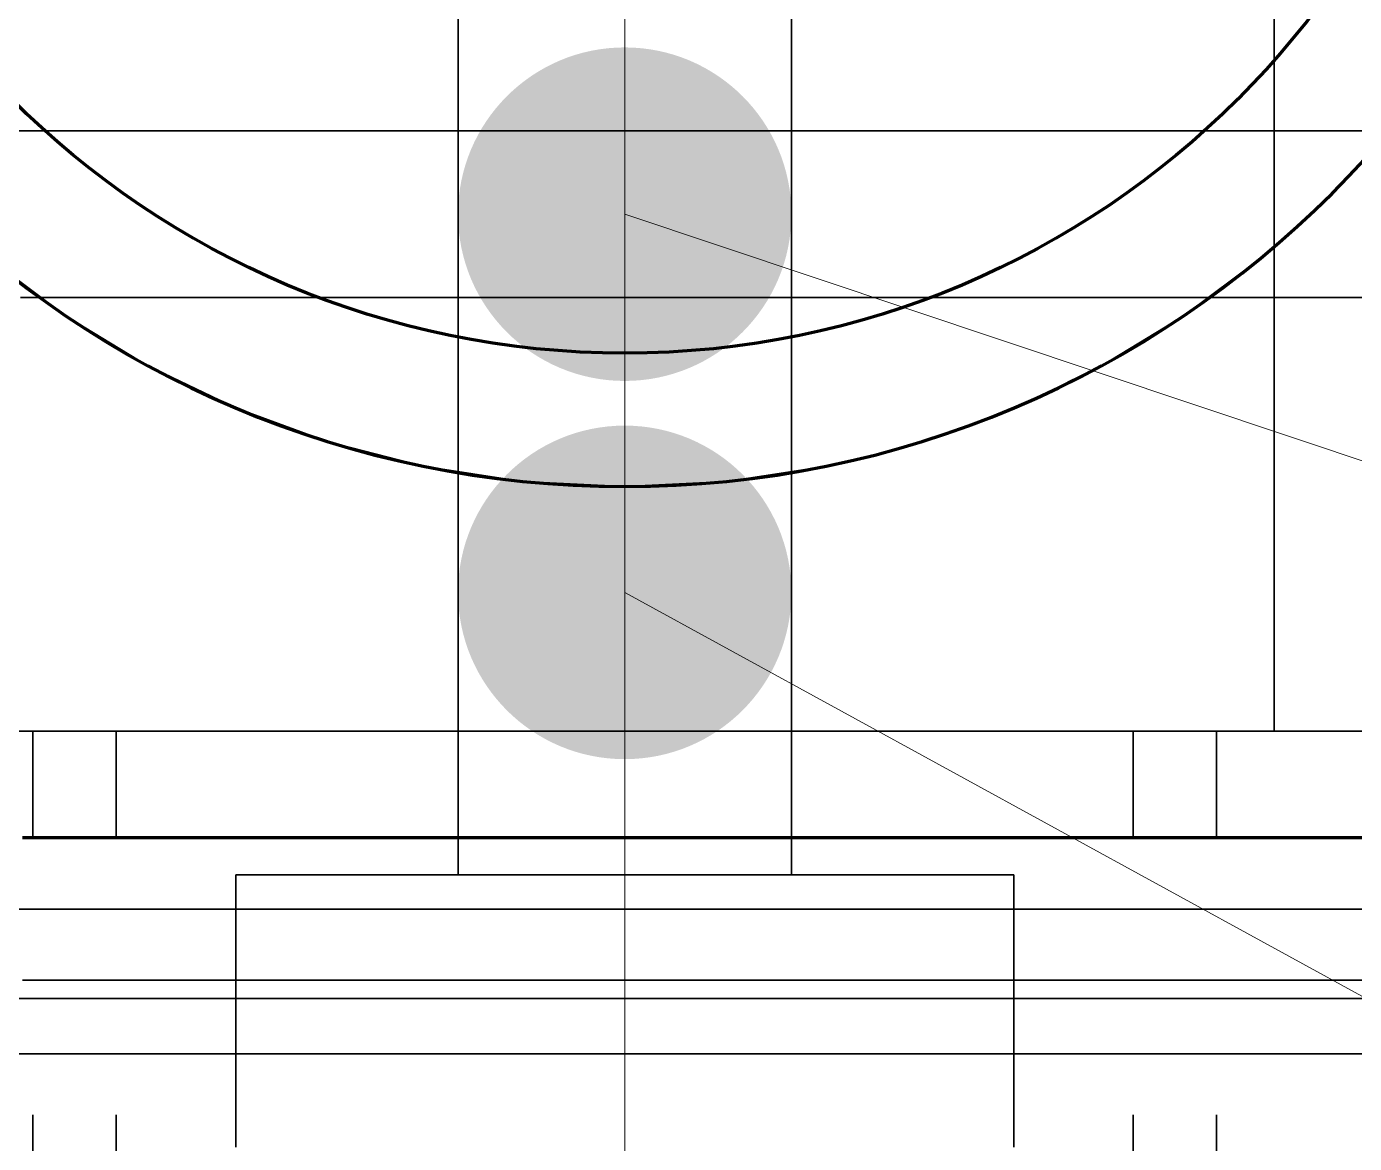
# Model space of a CAD drawing. Header units: millimetres. Extents: x 0 to 2208, y 0 to 420.
# Drawn here: x 104.085 to 108.864, y 229.835 to 233.854 of the extents above; entities that cross this region are included whole.
import ezdxf

# ---------------------------------------------------------------- set-up
doc = ezdxf.new("R2010")
doc.units = ezdxf.units.MM
doc.linetypes.add('IRAM-E-TRAZOS', pattern=[5, 4, -1])
doc.linetypes.add('IRAM-F-TRAZO-PUNTO', pattern=[20, 15, -2, 1, -2])
for name, color, linetype, lineweight in [('01-VISIBLE', 7, 'CONTINUOUS', 70), ('02-OCULTA', 4, 'IRAM-E-TRAZOS', 35), ('03-EJE', 1, 'IRAM-F-TRAZO-PUNTO', 18), ('08-FINA', 5, 'CONTINUOUS', 18)]:
    doc.layers.add(name, color=color, linetype=linetype, lineweight=lineweight)

msp = doc.modelspace()

# ---------------------------------------------------------------- hatches: boundary and pattern name
at = {"layer": '08-FINA'}
h = msp.add_hatch(color=7, dxfattribs=at)
h.dxf.hatch_style = 1
edge = h.paths.add_edge_path()
edge.add_arc((106.238, 233.1785), 0.6, 0, 360)
h = msp.add_hatch(color=7, dxfattribs=at)
h.dxf.hatch_style = 1
edge = h.paths.add_edge_path()
edge.add_arc((106.238, 231.8178), 0.6, 0, 360)

# ---------------------------------------------------------------- linework, layer by layer
at = {"layer": '01-VISIBLE'}
msp.add_lwpolyline([(108.9098, 230.9345), (108.809, 230.9345), (108.7081, 230.9345), (108.6073, 230.9345), (108.5065, 230.9345), (108.4057, 230.9345), (108.3048, 230.9345), (108.204, 230.9345), (108.1032, 230.9345), (108.0024, 230.9345), (107.9016, 230.9345), (107.8007, 230.9345), (107.6999, 230.9345), (107.5991, 230.9345), (107.4983, 230.9345), (107.3975, 230.9345), (107.2966, 230.9345), (107.1958, 230.9345), (107.095, 230.9345), (106.9942, 230.9345), (106.8933, 230.9345), (106.7925, 230.9345), (106.6917, 230.9345), (106.5909, 230.9345), (106.4901, 230.9345), (106.3892, 230.9345), (106.2884, 230.9345), (106.1876, 230.9345), (106.0868, 230.9345), (105.9859, 230.9345), (105.8851, 230.9345), (105.7843, 230.9345), (105.6835, 230.9345), (105.5827, 230.9345), (105.4818, 230.9345), (105.381, 230.9345), (105.2802, 230.9345), (105.1794, 230.9345), (105.0785, 230.9345), (104.9777, 230.9345), (104.8769, 230.9345), (104.7761, 230.9345), (104.6753, 230.9345), (104.5744, 230.9345), (104.4736, 230.9345), (104.3728, 230.9345), (104.272, 230.9345), (104.1712, 230.9345), (104.0703, 230.9345)], dxfattribs=at)
msp.add_circle((106.238, 235.7985), 3.12, dxfattribs=at)
for start, end in [(90, -90), (-90, 90)]:
    msp.add_arc((106.238, 235.7985), 3.6, start, end, dxfattribs=at)
at = {"layer": '02-OCULTA'}
for p, q in [((105.638, 230.802), (105.638, 236.942)), ((106.838, 230.802), (106.838, 236.942)), ((108.5756, 233.4785), (108.5756, 234.2985)), ((108.5756, 231.3185), (108.5756, 233.4785)), ((104.108, 125.9385), (104.108, 231.3185)), ((104.408, 125.9385), (104.408, 231.3185)), ((108.068, 125.9385), (108.068, 231.3185)), ((108.368, 125.9385), (108.368, 231.3185)), ((104.838, 229.822), (104.838, 230.802)), ((107.638, 229.822), (107.638, 230.802))]:
    msp.add_line(p, q, dxfattribs=at)
for points in [[(103.9858, 233.4785), (104.0859, 233.4785), (104.186, 233.4785), (104.2861, 233.4785), (104.3862, 233.4785), (104.4863, 233.4785), (104.5864, 233.4785), (104.6865, 233.4785), (104.7866, 233.4785), (104.8867, 233.4785), (104.9868, 233.4785), (105.0869, 233.4785), (105.187, 233.4785), (105.2871, 233.4785), (105.3872, 233.4785), (105.4873, 233.4785), (105.5874, 233.4785), (105.6875, 233.4785), (105.7876, 233.4785), (105.8877, 233.4785), (105.9878, 233.4785), (106.0879, 233.4785), (106.188, 233.4785), (106.288, 233.4785), (106.3881, 233.4785), (106.4882, 233.4785), (106.5883, 233.4785), (106.6884, 233.4785), (106.7885, 233.4785), (106.8886, 233.4785), (106.9887, 233.4785), (107.0888, 233.4785), (107.1889, 233.4785), (107.289, 233.4785), (107.3891, 233.4785), (107.4892, 233.4785), (107.5893, 233.4785), (107.6894, 233.4785), (107.7895, 233.4785), (107.8896, 233.4785), (107.9897, 233.4785), (108.0898, 233.4785), (108.1899, 233.4785), (108.29, 233.4785), (108.3901, 233.4785), (108.4902, 233.4785), (108.5903, 233.4785), (108.6904, 233.4785), (108.7905, 233.4785), (108.8906, 233.4785)], [(108.5756, 233.4785), (108.474, 233.4785), (108.3723, 233.4785), (108.2707, 233.4785), (108.1691, 233.4785), (108.0674, 233.4785), (107.9658, 233.4785), (107.8642, 233.4785), (107.7625, 233.4785), (107.6609, 233.4785), (107.5593, 233.4785), (107.4576, 233.4785), (107.356, 233.4785), (107.2543, 233.4785), (107.1527, 233.4785), (107.0511, 233.4785), (106.9494, 233.4785), (106.8478, 233.4785), (106.7462, 233.4785), (106.6445, 233.4785), (106.5429, 233.4785), (106.4413, 233.4785), (106.3396, 233.4785), (106.238, 233.4785), (106.1364, 233.4785), (106.0347, 233.4785), (105.9331, 233.4785), (105.8315, 233.4785), (105.7298, 233.4785), (105.6282, 233.4785), (105.5266, 233.4785), (105.4249, 233.4785), (105.3233, 233.4785), (105.2217, 233.4785), (105.12, 233.4785), (105.0184, 233.4785), (104.9167, 233.4785), (104.8151, 233.4785), (104.7135, 233.4785), (104.6118, 233.4785), (104.5102, 233.4785), (104.4086, 233.4785), (104.3069, 233.4785), (104.2053, 233.4785), (104.1037, 233.4785), (104.002, 233.4785)], [(104.002, 233.4785), (104.1037, 233.4785), (104.2053, 233.4785), (104.3069, 233.4785), (104.4086, 233.4785), (104.5102, 233.4785), (104.6118, 233.4785), (104.7135, 233.4785), (104.8151, 233.4785), (104.9167, 233.4785), (105.0184, 233.4785), (105.12, 233.4785), (105.2217, 233.4785), (105.3233, 233.4785), (105.4249, 233.4785), (105.5266, 233.4785), (105.6282, 233.4785), (105.7298, 233.4785), (105.8315, 233.4785), (105.9331, 233.4785), (106.0347, 233.4785), (106.1364, 233.4785), (106.238, 233.4785), (106.3396, 233.4785), (106.4413, 233.4785), (106.5429, 233.4785), (106.6445, 233.4785), (106.7462, 233.4785), (106.8478, 233.4785), (106.9494, 233.4785), (107.0511, 233.4785), (107.1527, 233.4785), (107.2543, 233.4785), (107.356, 233.4785), (107.4576, 233.4785), (107.5593, 233.4785), (107.6609, 233.4785), (107.7625, 233.4785), (107.8642, 233.4785), (107.9658, 233.4785), (108.0674, 233.4785), (108.1691, 233.4785), (108.2707, 233.4785), (108.3723, 233.4785), (108.474, 233.4785), (108.5756, 233.4785)], [(108.5756, 233.4785), (108.474, 233.4785), (108.3723, 233.4785), (108.2707, 233.4785), (108.1691, 233.4785), (108.0674, 233.4785), (107.9658, 233.4785), (107.8642, 233.4785), (107.7625, 233.4785), (107.6609, 233.4785), (107.5593, 233.4785), (107.4576, 233.4785), (107.356, 233.4785), (107.2543, 233.4785), (107.1527, 233.4785), (107.0511, 233.4785), (106.9494, 233.4785), (106.8478, 233.4785), (106.7462, 233.4785), (106.6445, 233.4785), (106.5429, 233.4785), (106.4413, 233.4785), (106.3396, 233.4785), (106.238, 233.4785), (106.1364, 233.4785), (106.0347, 233.4785), (105.9331, 233.4785), (105.8315, 233.4785), (105.7298, 233.4785), (105.6282, 233.4785), (105.5266, 233.4785), (105.4249, 233.4785), (105.3233, 233.4785), (105.2217, 233.4785), (105.12, 233.4785), (105.0184, 233.4785), (104.9167, 233.4785), (104.8151, 233.4785), (104.7135, 233.4785), (104.6118, 233.4785), (104.5102, 233.4785), (104.4086, 233.4785), (104.3069, 233.4785), (104.2053, 233.4785), (104.1037, 233.4785), (104.002, 233.4785)], [(104.002, 233.4785), (104.1037, 233.4785), (104.2053, 233.4785), (104.3069, 233.4785), (104.4086, 233.4785), (104.5102, 233.4785), (104.6118, 233.4785), (104.7135, 233.4785), (104.8151, 233.4785), (104.9167, 233.4785), (105.0184, 233.4785), (105.12, 233.4785), (105.2217, 233.4785), (105.3233, 233.4785), (105.4249, 233.4785), (105.5266, 233.4785), (105.6282, 233.4785), (105.7298, 233.4785), (105.8315, 233.4785), (105.9331, 233.4785), (106.0347, 233.4785), (106.1364, 233.4785), (106.238, 233.4785), (106.3396, 233.4785), (106.4413, 233.4785), (106.5429, 233.4785), (106.6445, 233.4785), (106.7462, 233.4785), (106.8478, 233.4785), (106.9494, 233.4785), (107.0511, 233.4785), (107.1527, 233.4785), (107.2543, 233.4785), (107.356, 233.4785), (107.4576, 233.4785), (107.5593, 233.4785), (107.6609, 233.4785), (107.7625, 233.4785), (107.8642, 233.4785), (107.9658, 233.4785), (108.0674, 233.4785), (108.1691, 233.4785), (108.2707, 233.4785), (108.3723, 233.4785), (108.474, 233.4785), (108.5756, 233.4785)], [(108.8729, 233.4785), (108.7716, 233.4785), (108.6702, 233.4785), (108.5689, 233.4785), (108.4675, 233.4785), (108.3662, 233.4785), (108.2649, 233.4785), (108.1635, 233.4785), (108.0622, 233.4785), (107.9608, 233.4785), (107.8595, 233.4785), (107.7581, 233.4785), (107.6568, 233.4785), (107.5555, 233.4785), (107.4541, 233.4785), (107.3528, 233.4785), (107.2514, 233.4785), (107.1501, 233.4785), (107.0487, 233.4785), (106.9474, 233.4785), (106.8461, 233.4785), (106.7447, 233.4785), (106.6434, 233.4785), (106.542, 233.4785), (106.4407, 233.4785), (106.3393, 233.4785), (106.238, 233.4785), (106.1367, 233.4785), (106.0353, 233.4785), (105.934, 233.4785), (105.8326, 233.4785), (105.7313, 233.4785), (105.6299, 233.4785), (105.5286, 233.4785), (105.4273, 233.4785), (105.3259, 233.4785), (105.2246, 233.4785), (105.1232, 233.4785), (105.0219, 233.4785), (104.9205, 233.4785), (104.8192, 233.4785), (104.7179, 233.4785), (104.6165, 233.4785), (104.5152, 233.4785), (104.4138, 233.4785), (104.3125, 233.4785), (104.2111, 233.4785), (104.1098, 233.4785), (104.0085, 233.4785)], [(104.0085, 233.4785), (104.1098, 233.4785), (104.2111, 233.4785), (104.3125, 233.4785), (104.4138, 233.4785), (104.5152, 233.4785), (104.6165, 233.4785), (104.7179, 233.4785), (104.8192, 233.4785), (104.9205, 233.4785), (105.0219, 233.4785), (105.1232, 233.4785), (105.2246, 233.4785), (105.3259, 233.4785), (105.4273, 233.4785), (105.5286, 233.4785), (105.6299, 233.4785), (105.7313, 233.4785), (105.8326, 233.4785), (105.934, 233.4785), (106.0353, 233.4785), (106.1367, 233.4785), (106.238, 233.4785), (106.3393, 233.4785), (106.4407, 233.4785), (106.542, 233.4785), (106.6434, 233.4785), (106.7447, 233.4785), (106.8461, 233.4785), (106.9474, 233.4785), (107.0487, 233.4785), (107.1501, 233.4785), (107.2514, 233.4785), (107.3528, 233.4785), (107.4541, 233.4785), (107.5555, 233.4785), (107.6568, 233.4785), (107.7581, 233.4785), (107.8595, 233.4785), (107.9608, 233.4785), (108.0622, 233.4785), (108.1635, 233.4785), (108.2649, 233.4785), (108.3662, 233.4785), (108.4675, 233.4785), (108.5689, 233.4785), (108.6702, 233.4785), (108.7716, 233.4785), (108.8729, 233.4785)], [(108.958, 233.4785), (108.8573, 233.4785), (108.7565, 233.4785), (108.6558, 233.4785), (108.555, 233.4785), (108.4543, 233.4785), (108.3536, 233.4785), (108.2528, 233.4785), (108.1521, 233.4785), (108.0513, 233.4785), (107.9506, 233.4785), (107.8499, 233.4785), (107.7491, 233.4785), (107.6484, 233.4785), (107.5476, 233.4785), (107.4469, 233.4785), (107.3461, 233.4785), (107.2454, 233.4785), (107.1447, 233.4785), (107.0439, 233.4785), (106.9432, 233.4785), (106.8424, 233.4785), (106.7417, 233.4785), (106.641, 233.4785), (106.5402, 233.4785), (106.4395, 233.4785), (106.3387, 233.4785), (106.238, 233.4785), (106.1373, 233.4785), (106.0365, 233.4785), (105.9358, 233.4785), (105.835, 233.4785), (105.7343, 233.4785), (105.6336, 233.4785), (105.5328, 233.4785), (105.4321, 233.4785), (105.3313, 233.4785), (105.2306, 233.4785), (105.1299, 233.4785), (105.0291, 233.4785), (104.9284, 233.4785), (104.8276, 233.4785), (104.7269, 233.4785), (104.6261, 233.4785), (104.5254, 233.4785), (104.4247, 233.4785), (104.3239, 233.4785), (104.2232, 233.4785), (104.1224, 233.4785), (104.0217, 233.4785)], [(104.0217, 233.4785), (104.1224, 233.4785), (104.2232, 233.4785), (104.3239, 233.4785), (104.4247, 233.4785), (104.5254, 233.4785), (104.6261, 233.4785), (104.7269, 233.4785), (104.8276, 233.4785), (104.9284, 233.4785), (105.0291, 233.4785), (105.1299, 233.4785), (105.2306, 233.4785), (105.3313, 233.4785), (105.4321, 233.4785), (105.5328, 233.4785), (105.6336, 233.4785), (105.7343, 233.4785), (105.835, 233.4785), (105.9358, 233.4785), (106.0365, 233.4785), (106.1373, 233.4785), (106.238, 233.4785), (106.3387, 233.4785), (106.4395, 233.4785), (106.5402, 233.4785), (106.641, 233.4785), (106.7417, 233.4785), (106.8424, 233.4785), (106.9432, 233.4785), (107.0439, 233.4785), (107.1447, 233.4785), (107.2454, 233.4785), (107.3461, 233.4785), (107.4469, 233.4785), (107.5476, 233.4785), (107.6484, 233.4785), (107.7491, 233.4785), (107.8499, 233.4785), (107.9506, 233.4785), (108.0513, 233.4785), (108.1521, 233.4785), (108.2528, 233.4785), (108.3536, 233.4785), (108.4543, 233.4785), (108.555, 233.4785), (108.6558, 233.4785), (108.7565, 233.4785), (108.8573, 233.4785), (108.958, 233.4785)], [(108.918, 233.4785), (108.8169, 233.4785), (108.7157, 233.4785), (108.6146, 233.4785), (108.5135, 233.4785), (108.4123, 233.4785), (108.3112, 233.4785), (108.2101, 233.4785), (108.1089, 233.4785), (108.0078, 233.4785), (107.9067, 233.4785), (107.8055, 233.4785), (107.7044, 233.4785), (107.6033, 233.4785), (107.5022, 233.4785), (107.401, 233.4785), (107.2999, 233.4785), (107.1988, 233.4785), (107.0976, 233.4785), (106.9965, 233.4785), (106.8954, 233.4785), (106.7942, 233.4785), (106.6931, 233.4785), (106.592, 233.4785), (106.4908, 233.4785), (106.3897, 233.4785), (106.2886, 233.4785), (106.1874, 233.4785), (106.0863, 233.4785), (105.9852, 233.4785), (105.884, 233.4785), (105.7829, 233.4785), (105.6818, 233.4785), (105.5806, 233.4785), (105.4795, 233.4785), (105.3784, 233.4785), (105.2772, 233.4785), (105.1761, 233.4785), (105.075, 233.4785), (104.9738, 233.4785), (104.8727, 233.4785), (104.7716, 233.4785), (104.6705, 233.4785), (104.5693, 233.4785), (104.4682, 233.4785), (104.3671, 233.4785), (104.2659, 233.4785), (104.1648, 233.4785), (104.0637, 233.4785)], [(104.0637, 233.4785), (104.1648, 233.4785), (104.2659, 233.4785), (104.3671, 233.4785), (104.4682, 233.4785), (104.5693, 233.4785), (104.6705, 233.4785), (104.7716, 233.4785), (104.8727, 233.4785), (104.9738, 233.4785), (105.075, 233.4785), (105.1761, 233.4785), (105.2772, 233.4785), (105.3784, 233.4785), (105.4795, 233.4785), (105.5806, 233.4785), (105.6818, 233.4785), (105.7829, 233.4785), (105.884, 233.4785), (105.9852, 233.4785), (106.0863, 233.4785), (106.1874, 233.4785), (106.2886, 233.4785), (106.3897, 233.4785), (106.4908, 233.4785), (106.592, 233.4785), (106.6931, 233.4785), (106.7942, 233.4785), (106.8954, 233.4785), (106.9965, 233.4785), (107.0976, 233.4785), (107.1988, 233.4785), (107.2999, 233.4785), (107.401, 233.4785), (107.5022, 233.4785), (107.6033, 233.4785), (107.7044, 233.4785), (107.8055, 233.4785), (107.9067, 233.4785), (108.0078, 233.4785), (108.1089, 233.4785), (108.2101, 233.4785), (108.3112, 233.4785), (108.4123, 233.4785), (108.5135, 233.4785), (108.6146, 233.4785), (108.7157, 233.4785), (108.8169, 233.4785), (108.918, 233.4785)], [(108.9149, 233.4785), (108.8139, 233.4785), (108.7129, 233.4785), (108.6119, 233.4785), (108.5109, 233.4785), (108.4099, 233.4785), (108.3088, 233.4785), (108.2078, 233.4785), (108.1068, 233.4785), (108.0058, 233.4785), (107.9048, 233.4785), (107.8038, 233.4785), (107.7027, 233.4785), (107.6017, 233.4785), (107.5007, 233.4785), (107.3997, 233.4785), (107.2987, 233.4785), (107.1977, 233.4785), (107.0966, 233.4785), (106.9956, 233.4785), (106.8946, 233.4785), (106.7936, 233.4785), (106.6926, 233.4785), (106.5916, 233.4785), (106.4905, 233.4785), (106.3895, 233.4785), (106.2885, 233.4785), (106.1875, 233.4785), (106.0865, 233.4785), (105.9855, 233.4785), (105.8844, 233.4785), (105.7834, 233.4785), (105.6824, 233.4785), (105.5814, 233.4785), (105.4804, 233.4785), (105.3794, 233.4785), (105.2783, 233.4785), (105.1773, 233.4785), (105.0763, 233.4785), (104.9753, 233.4785), (104.8743, 233.4785), (104.7733, 233.4785), (104.6722, 233.4785), (104.5712, 233.4785), (104.4702, 233.4785), (104.3692, 233.4785), (104.2682, 233.4785), (104.1672, 233.4785), (104.0661, 233.4785)], [(104.0661, 233.4785), (104.1672, 233.4785), (104.2682, 233.4785), (104.3692, 233.4785), (104.4702, 233.4785), (104.5712, 233.4785), (104.6722, 233.4785), (104.7733, 233.4785), (104.8743, 233.4785), (104.9753, 233.4785), (105.0763, 233.4785), (105.1773, 233.4785), (105.2783, 233.4785), (105.3794, 233.4785), (105.4804, 233.4785), (105.5814, 233.4785), (105.6824, 233.4785), (105.7834, 233.4785), (105.8844, 233.4785), (105.9855, 233.4785), (106.0865, 233.4785), (106.1875, 233.4785), (106.2885, 233.4785), (106.3895, 233.4785), (106.4905, 233.4785), (106.5916, 233.4785), (106.6926, 233.4785), (106.7936, 233.4785), (106.8946, 233.4785), (106.9956, 233.4785), (107.0966, 233.4785), (107.1977, 233.4785), (107.2987, 233.4785), (107.3997, 233.4785), (107.5007, 233.4785), (107.6017, 233.4785), (107.7027, 233.4785), (107.8038, 233.4785), (107.9048, 233.4785), (108.0058, 233.4785), (108.1068, 233.4785), (108.2078, 233.4785), (108.3088, 233.4785), (108.4099, 233.4785), (108.5109, 233.4785), (108.6119, 233.4785), (108.7129, 233.4785), (108.8139, 233.4785), (108.9149, 233.4785)], [(108.9125, 233.4785), (108.8115, 233.4785), (108.7106, 233.4785), (108.6097, 233.4785), (108.5088, 233.4785), (108.4078, 233.4785), (108.3069, 233.4785), (108.206, 233.4785), (108.1051, 233.4785), (108.0042, 233.4785), (107.9032, 233.4785), (107.8023, 233.4785), (107.7014, 233.4785), (107.6005, 233.4785), (107.4995, 233.4785), (107.3986, 233.4785), (107.2977, 233.4785), (107.1968, 233.4785), (107.0958, 233.4785), (106.9949, 233.4785), (106.894, 233.4785), (106.7931, 233.4785), (106.6922, 233.4785), (106.5912, 233.4785), (106.4903, 233.4785), (106.3894, 233.4785), (106.2885, 233.4785), (106.1875, 233.4785), (106.0866, 233.4785), (105.9857, 233.4785), (105.8848, 233.4785), (105.7838, 233.4785), (105.6829, 233.4785), (105.582, 233.4785), (105.4811, 233.4785), (105.3802, 233.4785), (105.2792, 233.4785), (105.1783, 233.4785), (105.0774, 233.4785), (104.9765, 233.4785), (104.8755, 233.4785), (104.7746, 233.4785), (104.6737, 233.4785), (104.5728, 233.4785), (104.4718, 233.4785), (104.3709, 233.4785), (104.27, 233.4785), (104.1691, 233.4785), (104.0682, 233.4785)], [(104.0682, 233.4785), (104.1691, 233.4785), (104.27, 233.4785), (104.3709, 233.4785), (104.4718, 233.4785), (104.5728, 233.4785), (104.6737, 233.4785), (104.7746, 233.4785), (104.8755, 233.4785), (104.9765, 233.4785), (105.0774, 233.4785), (105.1783, 233.4785), (105.2792, 233.4785), (105.3802, 233.4785), (105.4811, 233.4785), (105.582, 233.4785), (105.6829, 233.4785), (105.7838, 233.4785), (105.8848, 233.4785), (105.9857, 233.4785), (106.0866, 233.4785), (106.1875, 233.4785), (106.2885, 233.4785), (106.3894, 233.4785), (106.4903, 233.4785), (106.5912, 233.4785), (106.6922, 233.4785), (106.7931, 233.4785), (106.894, 233.4785), (106.9949, 233.4785), (107.0958, 233.4785), (107.1968, 233.4785), (107.2977, 233.4785), (107.3986, 233.4785), (107.4995, 233.4785), (107.6005, 233.4785), (107.7014, 233.4785), (107.8023, 233.4785), (107.9032, 233.4785), (108.0042, 233.4785), (108.1051, 233.4785), (108.206, 233.4785), (108.3069, 233.4785), (108.4078, 233.4785), (108.5088, 233.4785), (108.6097, 233.4785), (108.7106, 233.4785), (108.8115, 233.4785), (108.9125, 233.4785)], [(108.9098, 233.4785), (108.809, 233.4785), (108.7081, 233.4785), (108.6073, 233.4785), (108.5065, 233.4785), (108.4057, 233.4785), (108.3048, 233.4785), (108.204, 233.4785), (108.1032, 233.4785), (108.0024, 233.4785), (107.9016, 233.4785), (107.8007, 233.4785), (107.6999, 233.4785), (107.5991, 233.4785), (107.4983, 233.4785), (107.3975, 233.4785), (107.2966, 233.4785), (107.1958, 233.4785), (107.095, 233.4785), (106.9942, 233.4785), (106.8933, 233.4785), (106.7925, 233.4785), (106.6917, 233.4785), (106.5909, 233.4785), (106.4901, 233.4785), (106.3892, 233.4785), (106.2884, 233.4785), (106.1876, 233.4785), (106.0868, 233.4785), (105.9859, 233.4785), (105.8851, 233.4785), (105.7843, 233.4785), (105.6835, 233.4785), (105.5827, 233.4785), (105.4818, 233.4785), (105.381, 233.4785), (105.2802, 233.4785), (105.1794, 233.4785), (105.0785, 233.4785), (104.9777, 233.4785), (104.8769, 233.4785), (104.7761, 233.4785), (104.6753, 233.4785), (104.5744, 233.4785), (104.4736, 233.4785), (104.3728, 233.4785), (104.272, 233.4785), (104.1712, 233.4785), (104.0703, 233.4785)], [(108.918, 232.8785), (108.8169, 232.8785), (108.7157, 232.8785), (108.6146, 232.8785), (108.5135, 232.8785), (108.4123, 232.8785), (108.3112, 232.8785), (108.2101, 232.8785), (108.1089, 232.8785), (108.0078, 232.8785), (107.9067, 232.8785), (107.8055, 232.8785), (107.7044, 232.8785), (107.6033, 232.8785), (107.5022, 232.8785), (107.401, 232.8785), (107.2999, 232.8785), (107.1988, 232.8785), (107.0976, 232.8785), (106.9965, 232.8785), (106.8954, 232.8785), (106.7942, 232.8785), (106.6931, 232.8785), (106.592, 232.8785), (106.4908, 232.8785), (106.3897, 232.8785), (106.2886, 232.8785), (106.1874, 232.8785), (106.0863, 232.8785), (105.9852, 232.8785), (105.884, 232.8785), (105.7829, 232.8785), (105.6818, 232.8785), (105.5806, 232.8785), (105.4795, 232.8785), (105.3784, 232.8785), (105.2772, 232.8785), (105.1761, 232.8785), (105.075, 232.8785), (104.9738, 232.8785), (104.8727, 232.8785), (104.7716, 232.8785), (104.6705, 232.8785), (104.5693, 232.8785), (104.4682, 232.8785), (104.3671, 232.8785), (104.2659, 232.8785), (104.1648, 232.8785), (104.0637, 232.8785)], [(104.0637, 232.8785), (104.1648, 232.8785), (104.2659, 232.8785), (104.3671, 232.8785), (104.4682, 232.8785), (104.5693, 232.8785), (104.6705, 232.8785), (104.7716, 232.8785), (104.8727, 232.8785), (104.9738, 232.8785), (105.075, 232.8785), (105.1761, 232.8785), (105.2772, 232.8785), (105.3784, 232.8785), (105.4795, 232.8785), (105.5806, 232.8785), (105.6818, 232.8785), (105.7829, 232.8785), (105.884, 232.8785), (105.9852, 232.8785), (106.0863, 232.8785), (106.1874, 232.8785), (106.2886, 232.8785), (106.3897, 232.8785), (106.4908, 232.8785), (106.592, 232.8785), (106.6931, 232.8785), (106.7942, 232.8785), (106.8954, 232.8785), (106.9965, 232.8785), (107.0976, 232.8785), (107.1988, 232.8785), (107.2999, 232.8785), (107.401, 232.8785), (107.5022, 232.8785), (107.6033, 232.8785), (107.7044, 232.8785), (107.8055, 232.8785), (107.9067, 232.8785), (108.0078, 232.8785), (108.1089, 232.8785), (108.2101, 232.8785), (108.3112, 232.8785), (108.4123, 232.8785), (108.5135, 232.8785), (108.6146, 232.8785), (108.7157, 232.8785), (108.8169, 232.8785), (108.918, 232.8785)], [(108.9125, 232.8785), (108.8115, 232.8785), (108.7106, 232.8785), (108.6097, 232.8785), (108.5088, 232.8785), (108.4078, 232.8785), (108.3069, 232.8785), (108.206, 232.8785), (108.1051, 232.8785), (108.0042, 232.8785), (107.9032, 232.8785), (107.8023, 232.8785), (107.7014, 232.8785), (107.6005, 232.8785), (107.4995, 232.8785), (107.3986, 232.8785), (107.2977, 232.8785), (107.1968, 232.8785), (107.0958, 232.8785), (106.9949, 232.8785), (106.894, 232.8785), (106.7931, 232.8785), (106.6922, 232.8785), (106.5912, 232.8785), (106.4903, 232.8785), (106.3894, 232.8785), (106.2885, 232.8785), (106.1875, 232.8785), (106.0866, 232.8785), (105.9857, 232.8785), (105.8848, 232.8785), (105.7838, 232.8785), (105.6829, 232.8785), (105.582, 232.8785), (105.4811, 232.8785), (105.3802, 232.8785), (105.2792, 232.8785), (105.1783, 232.8785), (105.0774, 232.8785), (104.9765, 232.8785), (104.8755, 232.8785), (104.7746, 232.8785), (104.6737, 232.8785), (104.5728, 232.8785), (104.4718, 232.8785), (104.3709, 232.8785), (104.27, 232.8785), (104.1691, 232.8785), (104.0682, 232.8785)], [(104.0682, 232.8785), (104.1691, 232.8785), (104.27, 232.8785), (104.3709, 232.8785), (104.4718, 232.8785), (104.5728, 232.8785), (104.6737, 232.8785), (104.7746, 232.8785), (104.8755, 232.8785), (104.9765, 232.8785), (105.0774, 232.8785), (105.1783, 232.8785), (105.2792, 232.8785), (105.3802, 232.8785), (105.4811, 232.8785), (105.582, 232.8785), (105.6829, 232.8785), (105.7838, 232.8785), (105.8848, 232.8785), (105.9857, 232.8785), (106.0866, 232.8785), (106.1875, 232.8785), (106.2885, 232.8785), (106.3894, 232.8785), (106.4903, 232.8785), (106.5912, 232.8785), (106.6922, 232.8785), (106.7931, 232.8785), (106.894, 232.8785), (106.9949, 232.8785), (107.0958, 232.8785), (107.1968, 232.8785), (107.2977, 232.8785), (107.3986, 232.8785), (107.4995, 232.8785), (107.6005, 232.8785), (107.7014, 232.8785), (107.8023, 232.8785), (107.9032, 232.8785), (108.0042, 232.8785), (108.1051, 232.8785), (108.206, 232.8785), (108.3069, 232.8785), (108.4078, 232.8785), (108.5088, 232.8785), (108.6097, 232.8785), (108.7106, 232.8785), (108.8115, 232.8785), (108.9125, 232.8785)], [(108.5756, 231.3185), (108.474, 231.3185), (108.3723, 231.3185), (108.2707, 231.3185), (108.1691, 231.3185), (108.0674, 231.3185), (107.9658, 231.3185), (107.8642, 231.3185), (107.7625, 231.3185), (107.6609, 231.3185), (107.5593, 231.3185), (107.4576, 231.3185), (107.356, 231.3185), (107.2543, 231.3185), (107.1527, 231.3185), (107.0511, 231.3185), (106.9494, 231.3185), (106.8478, 231.3185), (106.7462, 231.3185), (106.6445, 231.3185), (106.5429, 231.3185), (106.4413, 231.3185), (106.3396, 231.3185), (106.238, 231.3185), (106.1364, 231.3185), (106.0347, 231.3185), (105.9331, 231.3185), (105.8315, 231.3185), (105.7298, 231.3185), (105.6282, 231.3185), (105.5266, 231.3185), (105.4249, 231.3185), (105.3233, 231.3185), (105.2217, 231.3185), (105.12, 231.3185), (105.0184, 231.3185), (104.9167, 231.3185), (104.8151, 231.3185), (104.7135, 231.3185), (104.6118, 231.3185), (104.5102, 231.3185), (104.4086, 231.3185), (104.3069, 231.3185), (104.2053, 231.3185), (104.1037, 231.3185), (104.002, 231.3185)], [(104.002, 231.3185), (104.1037, 231.3185), (104.2053, 231.3185), (104.3069, 231.3185), (104.4086, 231.3185), (104.5102, 231.3185), (104.6118, 231.3185), (104.7135, 231.3185), (104.8151, 231.3185), (104.9167, 231.3185), (105.0184, 231.3185), (105.12, 231.3185), (105.2217, 231.3185), (105.3233, 231.3185), (105.4249, 231.3185), (105.5266, 231.3185), (105.6282, 231.3185), (105.7298, 231.3185), (105.8315, 231.3185), (105.9331, 231.3185), (106.0347, 231.3185), (106.1364, 231.3185), (106.238, 231.3185), (106.3396, 231.3185), (106.4413, 231.3185), (106.5429, 231.3185), (106.6445, 231.3185), (106.7462, 231.3185), (106.8478, 231.3185), (106.9494, 231.3185), (107.0511, 231.3185), (107.1527, 231.3185), (107.2543, 231.3185), (107.356, 231.3185), (107.4576, 231.3185), (107.5593, 231.3185), (107.6609, 231.3185), (107.7625, 231.3185), (107.8642, 231.3185), (107.9658, 231.3185), (108.0674, 231.3185), (108.1691, 231.3185), (108.2707, 231.3185), (108.3723, 231.3185), (108.474, 231.3185), (108.5756, 231.3185)], [(108.9149, 231.3185), (108.8139, 231.3185), (108.7129, 231.3185), (108.6119, 231.3185), (108.5109, 231.3185), (108.4099, 231.3185), (108.3088, 231.3185), (108.2078, 231.3185), (108.1068, 231.3185), (108.0058, 231.3185), (107.9048, 231.3185), (107.8038, 231.3185), (107.7027, 231.3185), (107.6017, 231.3185), (107.5007, 231.3185), (107.3997, 231.3185), (107.2987, 231.3185), (107.1977, 231.3185), (107.0966, 231.3185), (106.9956, 231.3185), (106.8946, 231.3185), (106.7936, 231.3185), (106.6926, 231.3185), (106.5916, 231.3185), (106.4905, 231.3185), (106.3895, 231.3185), (106.2885, 231.3185), (106.1875, 231.3185), (106.0865, 231.3185), (105.9855, 231.3185), (105.8844, 231.3185), (105.7834, 231.3185), (105.6824, 231.3185), (105.5814, 231.3185), (105.4804, 231.3185), (105.3794, 231.3185), (105.2783, 231.3185), (105.1773, 231.3185), (105.0763, 231.3185), (104.9753, 231.3185), (104.8743, 231.3185), (104.7733, 231.3185), (104.6722, 231.3185), (104.5712, 231.3185), (104.4702, 231.3185), (104.3692, 231.3185), (104.2682, 231.3185), (104.1672, 231.3185), (104.0661, 231.3185)], [(104.0661, 231.3185), (104.1672, 231.3185), (104.2682, 231.3185), (104.3692, 231.3185), (104.4702, 231.3185), (104.5712, 231.3185), (104.6722, 231.3185), (104.7733, 231.3185), (104.8743, 231.3185), (104.9753, 231.3185), (105.0763, 231.3185), (105.1773, 231.3185), (105.2783, 231.3185), (105.3794, 231.3185), (105.4804, 231.3185), (105.5814, 231.3185), (105.6824, 231.3185), (105.7834, 231.3185), (105.8844, 231.3185), (105.9855, 231.3185), (106.0865, 231.3185), (106.1875, 231.3185), (106.2885, 231.3185), (106.3895, 231.3185), (106.4905, 231.3185), (106.5916, 231.3185), (106.6926, 231.3185), (106.7936, 231.3185), (106.8946, 231.3185), (106.9956, 231.3185), (107.0966, 231.3185), (107.1977, 231.3185), (107.2987, 231.3185), (107.3997, 231.3185), (107.5007, 231.3185), (107.6017, 231.3185), (107.7027, 231.3185), (107.8038, 231.3185), (107.9048, 231.3185), (108.0058, 231.3185), (108.1068, 231.3185), (108.2078, 231.3185), (108.3088, 231.3185), (108.4099, 231.3185), (108.5109, 231.3185), (108.6119, 231.3185), (108.7129, 231.3185), (108.8139, 231.3185), (108.9149, 231.3185)], [(108.368, 231.3185), (108.2666, 231.3185), (108.1651, 231.3185), (108.0637, 231.3185), (107.9623, 231.3185), (107.8609, 231.3185), (107.7594, 231.3185), (107.658, 231.3185), (107.5566, 231.3185), (107.4551, 231.3185), (107.3537, 231.3185), (107.2523, 231.3185), (107.1509, 231.3185), (107.0494, 231.3185), (106.948, 231.3185), (106.8466, 231.3185), (106.7451, 231.3185), (106.6437, 231.3185), (106.5423, 231.3185), (106.4409, 231.3185), (106.3394, 231.3185), (106.238, 231.3185), (106.1366, 231.3185), (106.0351, 231.3185), (105.9337, 231.3185), (105.8323, 231.3185), (105.7309, 231.3185), (105.6294, 231.3185), (105.528, 231.3185), (105.4266, 231.3185), (105.3251, 231.3185), (105.2237, 231.3185), (105.1223, 231.3185), (105.0209, 231.3185), (104.9194, 231.3185), (104.818, 231.3185), (104.7166, 231.3185), (104.6151, 231.3185), (104.5137, 231.3185), (104.4123, 231.3185), (104.3109, 231.3185), (104.2094, 231.3185), (104.108, 231.3185)], [(104.108, 231.3185), (104.2094, 231.3185), (104.3109, 231.3185), (104.4123, 231.3185), (104.5137, 231.3185), (104.6151, 231.3185), (104.7166, 231.3185), (104.818, 231.3185), (104.9194, 231.3185), (105.0209, 231.3185), (105.1223, 231.3185), (105.2237, 231.3185), (105.3251, 231.3185), (105.4266, 231.3185), (105.528, 231.3185), (105.6294, 231.3185), (105.7309, 231.3185), (105.8323, 231.3185), (105.9337, 231.3185), (106.0351, 231.3185), (106.1366, 231.3185), (106.238, 231.3185), (106.3394, 231.3185), (106.4409, 231.3185), (106.5423, 231.3185), (106.6437, 231.3185), (106.7451, 231.3185), (106.8466, 231.3185), (106.948, 231.3185), (107.0494, 231.3185), (107.1509, 231.3185), (107.2523, 231.3185), (107.3537, 231.3185), (107.4551, 231.3185), (107.5566, 231.3185), (107.658, 231.3185), (107.7594, 231.3185), (107.8609, 231.3185), (107.9623, 231.3185), (108.0637, 231.3185), (108.1651, 231.3185), (108.2666, 231.3185), (108.368, 231.3185)], [(108.068, 231.3185), (107.9663, 231.3185), (107.8647, 231.3185), (107.763, 231.3185), (107.6613, 231.3185), (107.5597, 231.3185), (107.458, 231.3185), (107.3563, 231.3185), (107.2547, 231.3185), (107.153, 231.3185), (107.0513, 231.3185), (106.9497, 231.3185), (106.848, 231.3185), (106.7463, 231.3185), (106.6447, 231.3185), (106.543, 231.3185), (106.4413, 231.3185), (106.3397, 231.3185), (106.238, 231.3185), (106.1363, 231.3185), (106.0347, 231.3185), (105.933, 231.3185), (105.8313, 231.3185), (105.7297, 231.3185), (105.628, 231.3185), (105.5263, 231.3185), (105.4247, 231.3185), (105.323, 231.3185), (105.2213, 231.3185), (105.1197, 231.3185), (105.018, 231.3185), (104.9163, 231.3185), (104.8147, 231.3185), (104.713, 231.3185), (104.6113, 231.3185), (104.5097, 231.3185), (104.408, 231.3185)], [(104.408, 231.3185), (104.5097, 231.3185), (104.6113, 231.3185), (104.713, 231.3185), (104.8147, 231.3185), (104.9163, 231.3185), (105.018, 231.3185), (105.1197, 231.3185), (105.2213, 231.3185), (105.323, 231.3185), (105.4247, 231.3185), (105.5263, 231.3185), (105.628, 231.3185), (105.7297, 231.3185), (105.8313, 231.3185), (105.933, 231.3185), (106.0347, 231.3185), (106.1363, 231.3185), (106.238, 231.3185), (106.3397, 231.3185), (106.4413, 231.3185), (106.543, 231.3185), (106.6447, 231.3185), (106.7463, 231.3185), (106.848, 231.3185), (106.9497, 231.3185), (107.0513, 231.3185), (107.153, 231.3185), (107.2547, 231.3185), (107.3563, 231.3185), (107.458, 231.3185), (107.5597, 231.3185), (107.6613, 231.3185), (107.763, 231.3185), (107.8647, 231.3185), (107.9663, 231.3185), (108.068, 231.3185)], [(108.9098, 230.9345), (108.809, 230.9345), (108.7081, 230.9345), (108.6073, 230.9345), (108.5065, 230.9345), (108.4057, 230.9345), (108.3048, 230.9345), (108.204, 230.9345), (108.1032, 230.9345), (108.0024, 230.9345), (107.9016, 230.9345), (107.8007, 230.9345), (107.6999, 230.9345), (107.5991, 230.9345), (107.4983, 230.9345), (107.3975, 230.9345), (107.2966, 230.9345), (107.1958, 230.9345), (107.095, 230.9345), (106.9942, 230.9345), (106.8933, 230.9345), (106.7925, 230.9345), (106.6917, 230.9345), (106.5909, 230.9345), (106.4901, 230.9345), (106.3892, 230.9345), (106.2884, 230.9345), (106.1876, 230.9345), (106.0868, 230.9345), (105.9859, 230.9345), (105.8851, 230.9345), (105.7843, 230.9345), (105.6835, 230.9345), (105.5827, 230.9345), (105.4818, 230.9345), (105.381, 230.9345), (105.2802, 230.9345), (105.1794, 230.9345), (105.0785, 230.9345), (104.9777, 230.9345), (104.8769, 230.9345), (104.7761, 230.9345), (104.6753, 230.9345), (104.5744, 230.9345), (104.4736, 230.9345), (104.3728, 230.9345), (104.272, 230.9345), (104.1712, 230.9345), (104.0703, 230.9345)], [(107.638, 230.802), (107.538, 230.802), (107.438, 230.802), (107.338, 230.802), (107.238, 230.802), (107.138, 230.802), (107.038, 230.802), (106.938, 230.802), (106.838, 230.802), (106.738, 230.802), (106.638, 230.802), (106.538, 230.802), (106.438, 230.802), (106.338, 230.802), (106.238, 230.802), (106.138, 230.802), (106.038, 230.802), (105.938, 230.802), (105.838, 230.802), (105.738, 230.802), (105.638, 230.802), (105.538, 230.802), (105.438, 230.802), (105.338, 230.802), (105.238, 230.802), (105.138, 230.802), (105.038, 230.802), (104.938, 230.802), (104.838, 230.802)], [(104.838, 230.802), (104.938, 230.802), (105.038, 230.802), (105.138, 230.802), (105.238, 230.802), (105.338, 230.802), (105.438, 230.802), (105.538, 230.802), (105.638, 230.802), (105.738, 230.802), (105.838, 230.802), (105.938, 230.802), (106.038, 230.802), (106.138, 230.802), (106.238, 230.802), (106.338, 230.802), (106.438, 230.802), (106.538, 230.802), (106.638, 230.802), (106.738, 230.802), (106.838, 230.802), (106.938, 230.802), (107.038, 230.802), (107.138, 230.802), (107.238, 230.802), (107.338, 230.802), (107.438, 230.802), (107.538, 230.802), (107.638, 230.802)], [(106.838, 230.802), (106.738, 230.802), (106.638, 230.802), (106.538, 230.802), (106.438, 230.802), (106.338, 230.802), (106.238, 230.802), (106.138, 230.802), (106.038, 230.802), (105.938, 230.802), (105.838, 230.802), (105.738, 230.802), (105.638, 230.802)], [(105.638, 230.802), (105.738, 230.802), (105.838, 230.802), (105.938, 230.802), (106.038, 230.802), (106.138, 230.802), (106.238, 230.802), (106.338, 230.802), (106.438, 230.802), (106.538, 230.802), (106.638, 230.802), (106.738, 230.802), (106.838, 230.802)], [(108.9395, 230.6785), (108.8395, 230.6785), (108.7394, 230.6785), (108.6394, 230.6785), (108.5393, 230.6785), (108.4393, 230.6785), (108.3392, 230.6785), (108.2391, 230.6785), (108.1391, 230.6785), (108.039, 230.6785), (107.939, 230.6785), (107.8389, 230.6785), (107.7389, 230.6785), (107.6388, 230.6785), (107.5387, 230.6785), (107.4387, 230.6785), (107.3386, 230.6785), (107.2386, 230.6785), (107.1385, 230.6785), (107.0385, 230.6785), (106.9384, 230.6785), (106.8383, 230.6785), (106.7383, 230.6785), (106.6382, 230.6785), (106.5382, 230.6785), (106.4381, 230.6785), (106.3381, 230.6785), (106.238, 230.6785), (106.1379, 230.6785), (106.0379, 230.6785), (105.9378, 230.6785), (105.8378, 230.6785), (105.7377, 230.6785), (105.6377, 230.6785), (105.5376, 230.6785), (105.4375, 230.6785), (105.3375, 230.6785), (105.2374, 230.6785), (105.1374, 230.6785), (105.0373, 230.6785), (104.9373, 230.6785), (104.8372, 230.6785), (104.7371, 230.6785), (104.6371, 230.6785), (104.537, 230.6785), (104.437, 230.6785), (104.3369, 230.6785), (104.2369, 230.6785), (104.1368, 230.6785), (104.0367, 230.6785)], [(104.0367, 230.6785), (104.1368, 230.6785), (104.2369, 230.6785), (104.3369, 230.6785), (104.437, 230.6785), (104.537, 230.6785), (104.6371, 230.6785), (104.7371, 230.6785), (104.8372, 230.6785), (104.9373, 230.6785), (105.0373, 230.6785), (105.1374, 230.6785), (105.2374, 230.6785), (105.3375, 230.6785), (105.4375, 230.6785), (105.5376, 230.6785), (105.6377, 230.6785), (105.7377, 230.6785), (105.8378, 230.6785), (105.9378, 230.6785), (106.0379, 230.6785), (106.1379, 230.6785), (106.238, 230.6785), (106.3381, 230.6785), (106.4381, 230.6785), (106.5382, 230.6785), (106.6382, 230.6785), (106.7383, 230.6785), (106.8383, 230.6785), (106.9384, 230.6785), (107.0385, 230.6785), (107.1385, 230.6785), (107.2386, 230.6785), (107.3386, 230.6785), (107.4387, 230.6785), (107.5387, 230.6785), (107.6388, 230.6785), (107.7389, 230.6785), (107.8389, 230.6785), (107.939, 230.6785), (108.039, 230.6785), (108.1391, 230.6785), (108.2391, 230.6785), (108.3392, 230.6785), (108.4393, 230.6785), (108.5393, 230.6785), (108.6394, 230.6785), (108.7394, 230.6785), (108.8395, 230.6785), (108.9395, 230.6785)], [(108.938, 230.6785), (108.838, 230.6785), (108.738, 230.6785), (108.638, 230.6785), (108.538, 230.6785), (108.438, 230.6785), (108.338, 230.6785), (108.238, 230.6785), (108.138, 230.6785), (108.038, 230.6785), (107.938, 230.6785), (107.838, 230.6785), (107.738, 230.6785), (107.638, 230.6785), (107.538, 230.6785), (107.438, 230.6785), (107.338, 230.6785), (107.238, 230.6785), (107.138, 230.6785), (107.038, 230.6785), (106.938, 230.6785), (106.838, 230.6785), (106.738, 230.6785), (106.638, 230.6785), (106.538, 230.6785), (106.438, 230.6785), (106.338, 230.6785), (106.238, 230.6785), (106.138, 230.6785), (106.038, 230.6785), (105.938, 230.6785), (105.838, 230.6785), (105.738, 230.6785), (105.638, 230.6785), (105.538, 230.6785), (105.438, 230.6785), (105.338, 230.6785), (105.238, 230.6785), (105.138, 230.6785), (105.038, 230.6785), (104.938, 230.6785), (104.838, 230.6785), (104.738, 230.6785), (104.638, 230.6785), (104.538, 230.6785), (104.438, 230.6785), (104.338, 230.6785), (104.238, 230.6785), (104.138, 230.6785), (104.038, 230.6785)], [(104.038, 230.6785), (104.138, 230.6785), (104.238, 230.6785), (104.338, 230.6785), (104.438, 230.6785), (104.538, 230.6785), (104.638, 230.6785), (104.738, 230.6785), (104.838, 230.6785), (104.938, 230.6785), (105.038, 230.6785), (105.138, 230.6785), (105.238, 230.6785), (105.338, 230.6785), (105.438, 230.6785), (105.538, 230.6785), (105.638, 230.6785), (105.738, 230.6785), (105.838, 230.6785), (105.938, 230.6785), (106.038, 230.6785), (106.138, 230.6785), (106.238, 230.6785), (106.338, 230.6785), (106.438, 230.6785), (106.538, 230.6785), (106.638, 230.6785), (106.738, 230.6785), (106.838, 230.6785), (106.938, 230.6785), (107.038, 230.6785), (107.138, 230.6785), (107.238, 230.6785), (107.338, 230.6785), (107.438, 230.6785), (107.538, 230.6785), (107.638, 230.6785), (107.738, 230.6785), (107.838, 230.6785), (107.938, 230.6785), (108.038, 230.6785), (108.138, 230.6785), (108.238, 230.6785), (108.338, 230.6785), (108.438, 230.6785), (108.538, 230.6785), (108.638, 230.6785), (108.738, 230.6785), (108.838, 230.6785), (108.938, 230.6785)], [(108.9098, 230.6785), (108.809, 230.6785), (108.7081, 230.6785), (108.6073, 230.6785), (108.5065, 230.6785), (108.4057, 230.6785), (108.3048, 230.6785), (108.204, 230.6785), (108.1032, 230.6785), (108.0024, 230.6785), (107.9016, 230.6785), (107.8007, 230.6785), (107.6999, 230.6785), (107.5991, 230.6785), (107.4983, 230.6785), (107.3975, 230.6785), (107.2966, 230.6785), (107.1958, 230.6785), (107.095, 230.6785), (106.9942, 230.6785), (106.8933, 230.6785), (106.7925, 230.6785), (106.6917, 230.6785), (106.5909, 230.6785), (106.4901, 230.6785), (106.3892, 230.6785), (106.2884, 230.6785), (106.1876, 230.6785), (106.0868, 230.6785), (105.9859, 230.6785), (105.8851, 230.6785), (105.7843, 230.6785), (105.6835, 230.6785), (105.5827, 230.6785), (105.4818, 230.6785), (105.381, 230.6785), (105.2802, 230.6785), (105.1794, 230.6785), (105.0785, 230.6785), (104.9777, 230.6785), (104.8769, 230.6785), (104.7761, 230.6785), (104.6753, 230.6785), (104.5744, 230.6785), (104.4736, 230.6785), (104.3728, 230.6785), (104.272, 230.6785), (104.1712, 230.6785), (104.0703, 230.6785)], [(104.0703, 230.6785), (104.1712, 230.6785), (104.272, 230.6785), (104.3728, 230.6785), (104.4736, 230.6785), (104.5744, 230.6785), (104.6753, 230.6785), (104.7761, 230.6785), (104.8769, 230.6785), (104.9777, 230.6785), (105.0785, 230.6785), (105.1794, 230.6785), (105.2802, 230.6785), (105.381, 230.6785), (105.4818, 230.6785), (105.5827, 230.6785), (105.6835, 230.6785), (105.7843, 230.6785), (105.8851, 230.6785), (105.9859, 230.6785), (106.0868, 230.6785), (106.1876, 230.6785), (106.2884, 230.6785), (106.3892, 230.6785), (106.4901, 230.6785), (106.5909, 230.6785), (106.6917, 230.6785), (106.7925, 230.6785), (106.8933, 230.6785), (106.9942, 230.6785), (107.095, 230.6785), (107.1958, 230.6785), (107.2966, 230.6785), (107.3975, 230.6785), (107.4983, 230.6785), (107.5991, 230.6785), (107.6999, 230.6785), (107.8007, 230.6785), (107.9016, 230.6785), (108.0024, 230.6785), (108.1032, 230.6785), (108.204, 230.6785), (108.3048, 230.6785), (108.4057, 230.6785), (108.5065, 230.6785), (108.6073, 230.6785), (108.7081, 230.6785), (108.809, 230.6785), (108.9098, 230.6785)], [(104.0703, 230.4225), (104.1711, 230.4225), (104.272, 230.4225), (104.3728, 230.4225), (104.4736, 230.4225), (104.5744, 230.4225), (104.6753, 230.4225), (104.7761, 230.4225), (104.8769, 230.4225), (104.9777, 230.4225), (105.0785, 230.4225), (105.1794, 230.4225), (105.2802, 230.4225), (105.381, 230.4225), (105.4818, 230.4225), (105.5827, 230.4225), (105.6835, 230.4225), (105.7843, 230.4225), (105.8851, 230.4225), (105.9859, 230.4225), (106.0868, 230.4225), (106.1876, 230.4225), (106.2884, 230.4225), (106.3892, 230.4225), (106.4901, 230.4225), (106.5909, 230.4225), (106.6917, 230.4225), (106.7925, 230.4225), (106.8933, 230.4225), (106.9942, 230.4225), (107.095, 230.4225), (107.1958, 230.4225), (107.2966, 230.4225), (107.3975, 230.4225), (107.4983, 230.4225), (107.5991, 230.4225), (107.6999, 230.4225), (107.8007, 230.4225), (107.9016, 230.4225), (108.0024, 230.4225), (108.1032, 230.4225), (108.204, 230.4225), (108.3048, 230.4225), (108.4057, 230.4225), (108.5065, 230.4225), (108.6073, 230.4225), (108.7081, 230.4225), (108.809, 230.4225), (108.9098, 230.4225)], [(104.0703, 230.4225), (104.1712, 230.4225), (104.272, 230.4225), (104.3728, 230.4225), (104.4736, 230.4225), (104.5744, 230.4225), (104.6753, 230.4225), (104.7761, 230.4225), (104.8769, 230.4225), (104.9777, 230.4225), (105.0785, 230.4225), (105.1794, 230.4225), (105.2802, 230.4225), (105.381, 230.4225), (105.4818, 230.4225), (105.5827, 230.4225), (105.6835, 230.4225), (105.7843, 230.4225), (105.8851, 230.4225), (105.9859, 230.4225), (106.0868, 230.4225), (106.1876, 230.4225), (106.2884, 230.4225), (106.3892, 230.4225), (106.4901, 230.4225), (106.5909, 230.4225), (106.6917, 230.4225), (106.7925, 230.4225), (106.8933, 230.4225), (106.9942, 230.4225), (107.095, 230.4225), (107.1958, 230.4225), (107.2966, 230.4225), (107.3975, 230.4225), (107.4983, 230.4225), (107.5991, 230.4225), (107.6999, 230.4225), (107.8007, 230.4225), (107.9016, 230.4225), (108.0024, 230.4225), (108.1032, 230.4225), (108.204, 230.4225), (108.3048, 230.4225), (108.4057, 230.4225), (108.5065, 230.4225), (108.6073, 230.4225), (108.7081, 230.4225), (108.809, 230.4225), (108.9098, 230.4225)], [(108.938, 230.357), (108.838, 230.357), (108.738, 230.357), (108.638, 230.357), (108.538, 230.357), (108.438, 230.357), (108.338, 230.357), (108.238, 230.357), (108.138, 230.357), (108.038, 230.357), (107.938, 230.357), (107.838, 230.357), (107.738, 230.357), (107.638, 230.357), (107.538, 230.357), (107.438, 230.357), (107.338, 230.357), (107.238, 230.357), (107.138, 230.357), (107.038, 230.357), (106.938, 230.357), (106.838, 230.357), (106.738, 230.357), (106.638, 230.357), (106.538, 230.357), (106.438, 230.357), (106.338, 230.357), (106.238, 230.357), (106.138, 230.357), (106.038, 230.357), (105.938, 230.357), (105.838, 230.357), (105.738, 230.357), (105.638, 230.357), (105.538, 230.357), (105.438, 230.357), (105.338, 230.357), (105.238, 230.357), (105.138, 230.357), (105.038, 230.357), (104.938, 230.357), (104.838, 230.357), (104.738, 230.357), (104.638, 230.357), (104.538, 230.357), (104.438, 230.357), (104.338, 230.357), (104.238, 230.357), (104.138, 230.357), (104.038, 230.357)], [(104.038, 230.357), (104.138, 230.357), (104.238, 230.357), (104.338, 230.357), (104.438, 230.357), (104.538, 230.357), (104.638, 230.357), (104.738, 230.357), (104.838, 230.357), (104.938, 230.357), (105.038, 230.357), (105.138, 230.357), (105.238, 230.357), (105.338, 230.357), (105.438, 230.357), (105.538, 230.357), (105.638, 230.357), (105.738, 230.357), (105.838, 230.357), (105.938, 230.357), (106.038, 230.357), (106.138, 230.357), (106.238, 230.357), (106.338, 230.357), (106.438, 230.357), (106.538, 230.357), (106.638, 230.357), (106.738, 230.357), (106.838, 230.357), (106.938, 230.357), (107.038, 230.357), (107.138, 230.357), (107.238, 230.357), (107.338, 230.357), (107.438, 230.357), (107.538, 230.357), (107.638, 230.357), (107.738, 230.357), (107.838, 230.357), (107.938, 230.357), (108.038, 230.357), (108.138, 230.357), (108.238, 230.357), (108.338, 230.357), (108.438, 230.357), (108.538, 230.357), (108.638, 230.357), (108.738, 230.357), (108.838, 230.357), (108.938, 230.357)], [(108.8729, 230.157), (108.7716, 230.157), (108.6702, 230.157), (108.5689, 230.157), (108.4675, 230.157), (108.3662, 230.157), (108.2649, 230.157), (108.1635, 230.157), (108.0622, 230.157), (107.9608, 230.157), (107.8595, 230.157), (107.7581, 230.157), (107.6568, 230.157), (107.5555, 230.157), (107.4541, 230.157), (107.3528, 230.157), (107.2514, 230.157), (107.1501, 230.157), (107.0487, 230.157), (106.9474, 230.157), (106.8461, 230.157), (106.7447, 230.157), (106.6434, 230.157), (106.542, 230.157), (106.4407, 230.157), (106.3393, 230.157), (106.238, 230.157), (106.1367, 230.157), (106.0353, 230.157), (105.934, 230.157), (105.8326, 230.157), (105.7313, 230.157), (105.6299, 230.157), (105.5286, 230.157), (105.4273, 230.157), (105.3259, 230.157), (105.2246, 230.157), (105.1232, 230.157), (105.0219, 230.157), (104.9205, 230.157), (104.8192, 230.157), (104.7179, 230.157), (104.6165, 230.157), (104.5152, 230.157), (104.4138, 230.157), (104.3125, 230.157), (104.2111, 230.157), (104.1098, 230.157), (104.0085, 230.157)], [(104.0085, 230.157), (104.1098, 230.157), (104.2111, 230.157), (104.3125, 230.157), (104.4138, 230.157), (104.5152, 230.157), (104.6165, 230.157), (104.7179, 230.157), (104.8192, 230.157), (104.9205, 230.157), (105.0219, 230.157), (105.1232, 230.157), (105.2246, 230.157), (105.3259, 230.157), (105.4273, 230.157), (105.5286, 230.157), (105.6299, 230.157), (105.7313, 230.157), (105.8326, 230.157), (105.934, 230.157), (106.0353, 230.157), (106.1367, 230.157), (106.238, 230.157), (106.3393, 230.157), (106.4407, 230.157), (106.542, 230.157), (106.6434, 230.157), (106.7447, 230.157), (106.8461, 230.157), (106.9474, 230.157), (107.0487, 230.157), (107.1501, 230.157), (107.2514, 230.157), (107.3528, 230.157), (107.4541, 230.157), (107.5555, 230.157), (107.6568, 230.157), (107.7581, 230.157), (107.8595, 230.157), (107.9608, 230.157), (108.0622, 230.157), (108.1635, 230.157), (108.2649, 230.157), (108.3662, 230.157), (108.4675, 230.157), (108.5689, 230.157), (108.6702, 230.157), (108.7716, 230.157), (108.8729, 230.157)], [(108.9395, 230.157), (108.8395, 230.157), (108.7394, 230.157), (108.6394, 230.157), (108.5393, 230.157), (108.4393, 230.157), (108.3392, 230.157), (108.2391, 230.157), (108.1391, 230.157), (108.039, 230.157), (107.939, 230.157), (107.8389, 230.157), (107.7389, 230.157), (107.6388, 230.157), (107.5387, 230.157), (107.4387, 230.157), (107.3386, 230.157), (107.2386, 230.157), (107.1385, 230.157), (107.0385, 230.157), (106.9384, 230.157), (106.8383, 230.157), (106.7383, 230.157), (106.6382, 230.157), (106.5382, 230.157), (106.4381, 230.157), (106.3381, 230.157), (106.238, 230.157), (106.1379, 230.157), (106.0379, 230.157), (105.9378, 230.157), (105.8378, 230.157), (105.7377, 230.157), (105.6377, 230.157), (105.5376, 230.157), (105.4375, 230.157), (105.3375, 230.157), (105.2374, 230.157), (105.1374, 230.157), (105.0373, 230.157), (104.9373, 230.157), (104.8372, 230.157), (104.7371, 230.157), (104.6371, 230.157), (104.537, 230.157), (104.437, 230.157), (104.3369, 230.157), (104.2369, 230.157), (104.1368, 230.157), (104.0367, 230.157)], [(104.0367, 230.157), (104.1368, 230.157), (104.2369, 230.157), (104.3369, 230.157), (104.437, 230.157), (104.537, 230.157), (104.6371, 230.157), (104.7371, 230.157), (104.8372, 230.157), (104.9373, 230.157), (105.0373, 230.157), (105.1374, 230.157), (105.2374, 230.157), (105.3375, 230.157), (105.4375, 230.157), (105.5376, 230.157), (105.6377, 230.157), (105.7377, 230.157), (105.8378, 230.157), (105.9378, 230.157), (106.0379, 230.157), (106.1379, 230.157), (106.238, 230.157), (106.3381, 230.157), (106.4381, 230.157), (106.5382, 230.157), (106.6382, 230.157), (106.7383, 230.157), (106.8383, 230.157), (106.9384, 230.157), (107.0385, 230.157), (107.1385, 230.157), (107.2386, 230.157), (107.3386, 230.157), (107.4387, 230.157), (107.5387, 230.157), (107.6388, 230.157), (107.7389, 230.157), (107.8389, 230.157), (107.939, 230.157), (108.039, 230.157), (108.1391, 230.157), (108.2391, 230.157), (108.3392, 230.157), (108.4393, 230.157), (108.5393, 230.157), (108.6394, 230.157), (108.7394, 230.157), (108.8395, 230.157), (108.9395, 230.157)]]:
    msp.add_lwpolyline(points, dxfattribs=at)
msp.add_circle((106.238, 235.7985), 3.6, dxfattribs=at)
at = {"layer": '03-EJE'}
for p, q in [((106.238, 121.3385), (106.238, 243.1205)), ((106.238, 231.5985), (106.238, 239.9985))]:
    msp.add_line(p, q, dxfattribs=at)
at = {"layer": '08-FINA'}
for p, q in [((142.8983, 220.9264), (106.238, 233.1785)), ((143.1838, 211.5802), (106.238, 231.8178))]:
    msp.add_line(p, q, dxfattribs=at)
msp.add_circle((110.238, 237.7995), 13.05, dxfattribs=at)

doc.saveas('drawing.dxf')
